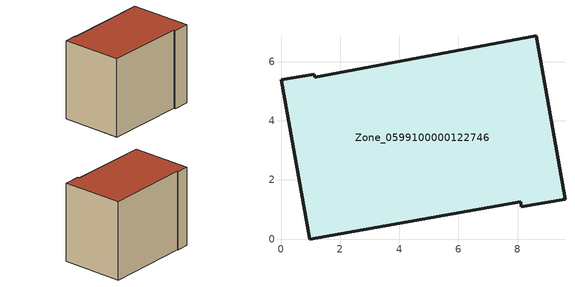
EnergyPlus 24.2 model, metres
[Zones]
Zone_0599100000122746
 floor ground (C_G): 8.62,6.87 9.6,1.35 8.13,1.09 8.1,1.26 0.97,0 0,5.38 1.12,5.58 1.14,5.48 z0
 wall outside (C_F): 1.12,5.58 0,5.38 0.97,0 8.1,1.26 8.13,1.09 9.6,1.35 8.62,6.87 1.14,5.48 1.12,5.58 z0:7.12
 roof outside (C_R): 8.62,6.87 1.14,5.48 1.12,5.58 0,5.38 0.97,0 8.1,1.26 8.13,1.09 9.6,1.35 z7.12
[BUILDING]
Pand.0599100000122746: North Axis=0; Terrain=City; Loads Convergence Tolerance Value=0.04; Temperature Convergence Tolerance Value=0.4; Solar Distribution=FullExterior; Maximum Number of Warmup Days=25; Minimum Number of Warmup Days=1
[Site:Location]
Rotterdam.The.Hague.AP_ZH_NLD Design_Conditions: Latitude=51.96; Longitude=4.45; Time Zone=1; Elevation=-4.5
[SITE:GROUNDTEMPERATURE:BUILDINGSURFACE]
18, 18, 18, 18, 18, 18, 18, 18, 18, 18, 18, 18
[MATERIAL] Thermal Absorptance=0.9; Solar Absorptance=0.7; Visible Absorptance=0.7
Name | Roughness | Thickness | Conductivity | Density | Specific Heat
G.TI.1946 | MediumSmooth | 0.15 | 1 | 540 | 1210
F.TI.1946 | Rough | 0.3 | 0.857143 | 1920 | 840
R.TI.1946 | MediumRough | 0.2 | 0.1 | 1500 | 1000
[CONSTRUCTION]
C_G: G.TI.1946
C_F: F.TI.1946
C_R: R.TI.1946
[ZONE]
Zone_0599100000122746: Type=1; Multiplier=1; Ceiling Height=Autocalculate; Volume=Autocalculate; Floor Area=autocalculate; Part of Total Floor Area=Yes
[ZONEINFILTRATION:DESIGNFLOWRATE]
Infil_Zone_0599100000122746: Zone or ZoneList or Space or SpaceList=Zone_0599100000122746; Schedule=AlwaysOn; Design Flow Rate Calculation Method=Flow/Area; Flow Rate per Floor Area=0.003; Constant Term Coefficient=1; Temperature Term Coefficient=0; Velocity Term Coefficient=0; Velocity Squared Term Coefficient=0
[HVACTEMPLATE:ZONE:IDEALLOADSAIRSYSTEM]
Zone_0599100000122746: Maximum Heating Supply Air Temperature=50; Minimum Cooling Supply Air Temperature=13; Maximum Heating Supply Air Humidity Ratio=0.0156; Minimum Cooling Supply Air Humidity Ratio=0.0077; Heating Limit=NoLimit; Cooling Limit=NoLimit; Dehumidification Control Type=ConstantSensibleHeatRatio; Cooling Sensible Heat Ratio=0.7; Dehumidification Setpoint=60; Humidification Control Type=None; Humidification Setpoint=30; Outdoor Air Method=None; Outdoor Air Flow Rate per Person=0.00944; Outdoor Air Flow Rate per Zone Floor Area=0; Outdoor Air Flow Rate per Zone=0; Demand Controlled Ventilation Type=None; Outdoor Air Economizer Type=NoEconomizer; Heat Recovery Type=None; Sensible Heat Recovery Effectiveness=0.7; Latent Heat Recovery Effectiveness=0.65
[ZONECONTROL:THERMOSTAT]
ThermostatControl_Zone_0599100000122746: Zone or ZoneList=Zone_0599100000122746; Control Type Schedule=DualSetpointControlType; Control 1=Thermostat_Zone_0599100000122746; Temperature Difference Between Cutout And Setpoint=0
[THERMOSTATSETPOINT:DUALSETPOINT]
Thermostat_Zone_0599100000122746: Heating Setpoint Temperature Schedule=HeatingSetpoint_Zone_0599100000122746; Cooling Setpoint Temperature Schedule=CoolingSetpoint_Zone_0599100000122746
[SCHEDULE:COMPACT]
HeatingSetpoint_Zone_0599100000122746: Through: 12/31, For: AllDays, Until: 24:00, 21
CoolingSetpoint_Zone_0599100000122746: Through: 12/31, For: AllDays, Until: 24:00, 24
DualSetpointControlType: Through: 12/31, For: AllDays, Until: 24:00, 4
AlwaysOn: Through: 12/31, For: AllDays, Until: 24:00, 1
